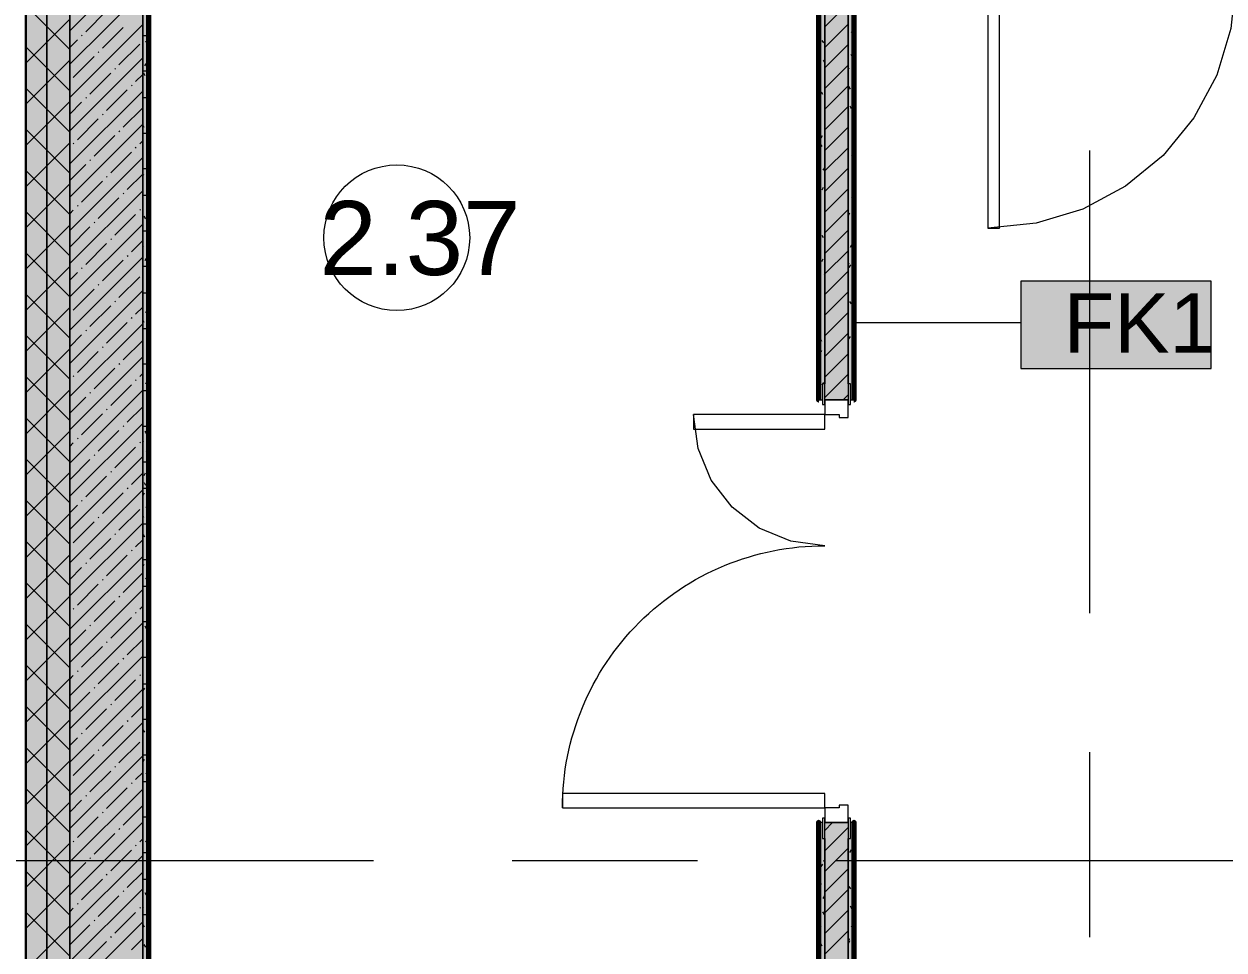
# Model space of a CAD drawing. Header units: millimetres. Extents: x -3817 to 677485, y -22715 to 103890.
# Drawn here: x 416481 to 420598, y 5212 to 8389 of the extents above; entities that cross this region are included whole.
import ezdxf

# ---------------------------------------------------------------- set-up
doc = ezdxf.new("R2010")
doc.units = ezdxf.units.MM
doc.layers.add('PDF _Геометрия', color=7, linetype='Continuous', true_color=0x1d1d1d)
doc.layers.add('PDF _Сплошная заливка', color=7, linetype='Continuous', true_color=0xffffff)
doc.layers.add('PDF _Текст', color=7, linetype='Continuous')
doc.styles.add('PDF GOST-Common', font='arial.ttf')

msp = doc.modelspace()

# ---------------------------------------------------------------- hatches: boundary and pattern name
at = {"layer": 'PDF _Сплошная заливка', "transparency": 33554559}
for points in [[(416488.6, 1819), (416638.6, 1819), (416638.6, 12319), (416488.6, 12319), (416488.6, 5964.2)], [(416638.6, 2069), (416888.6, 2069), (416888.6, 9619), (416638.6, 9619), (416638.6, 5964.2)]]:
    msp.add_hatch(color=256, dxfattribs=at).paths.add_polyline_path(points)
h = msp.add_hatch(color=256, dxfattribs=at)
h.paths.add_polyline_path([(419228.6, 2019), (419228.6, 5594), (419220.6, 5594), (419220.6, 5649), (419208.6, 5649), (419208.6, 2019)], flags=0)
h.paths.add_polyline_path([(419208.6, 7099), (419220.6, 7099), (419220.6, 7154), (419228.6, 7154), (419228.6, 11299), (419208.6, 11298), (419208.6, 7119)], flags=0)
h = msp.add_hatch(color=256, dxfattribs=at)
h.paths.add_polyline_path([(419228.6, 2019), (419308.6, 2019), (419308.6, 2044), (419228.6, 2044), (419228.6, 2039)], flags=0)
h.paths.add_polyline_path([(419308.6, 2069), (419308.6, 5649), (419228.6, 5649), (419228.6, 2069), (419290, 2069)], flags=0)
h.paths.add_polyline_path([(419228.6, 7099), (419308.6, 7099), (419308.6, 11319), (419228.6, 11319), (419228.6, 7154)], flags=0)
h = msp.add_hatch(color=256, dxfattribs=at)
h.paths.add_polyline_path([(419328.6, 2019), (419328.6, 5649), (419316.6, 5649), (419316.6, 5594), (419308.6, 5594), (419308.6, 2019)], flags=0)
h.paths.add_polyline_path([(419328.6, 7099), (419328.6, 8519), (419308.6, 8519), (419309.4, 7154), (419316.6, 7154), (419316.6, 7099)], flags=0)

# ---------------------------------------------------------------- linework, layer by layer
at = {"layer": 'PDF _Геометрия', "color": 7, "lineweight": 9}
for points in [[(416488.6, 12319), (416485.6, 12319), (416485.6, 1819), (416485.6, 1669), (416485.6, 1666), (418308.6, 1666)], [(416888.6, 12319), (416638.6, 12319), (416488.6, 12319), (416488.6, 1819), (416488.6, 1669), (418308.6, 1669)], [(416559.6, 12319), (416559.6, 1740), (418308.6, 1740), (416638.6, 1740)], [(416888.6, 11299), (416888.6, 9619), (416888.6, 2440), (416888.6, 9619), (416888.6, 11299), (416888.6, 11319), (417158.6, 11319), (416888.6, 11319)], [(416908.6, 2441), (416908.6, 11298)], [(419208.6, 11298), (419208.6, 7099)], [(419308.6, 11319), (419228.6, 11319), (419228.6, 11299), (419228.6, 7154), (419228.6, 11299)], [(416559.6, 1740), (416559.6, 9619)], [(419308.6, 8539), (419708.6, 8539), (419308.6, 8539), (419308.6, 8519), (419308.6, 7154), (419308.6, 8519)], [(419328.6, 7099), (419328.6, 8518)], [(419329.1, 7365), (419901.3, 7365)]]:
    msp.add_lwpolyline(points, dxfattribs=at)
at = {"layer": 'PDF _Геометрия', "color": 9, "lineweight": 9, "true_color": 0xc0c0c0}
for points in [[(418308.6, 1871), (418308.6, 1819), (416638.6, 1819), (416638.6, 12319), (416638.6, 9619), (416888.6, 9619), (416638.6, 9619), (416638.6, 2069), (416638.6, 1819), (418308.6, 1819), (418308.6, 2069), (417328.6, 2069), (417328.6, 2440), (417308.6, 2440)], [(419208.6, 7099), (419220.6, 7099)], [(419228.6, 7099), (419308.6, 7099)], [(419316.6, 7099), (419328.6, 7099)], [(419220.6, 5649), (419208.6, 5649), (419208.6, 2040)], [(419308.6, 5649), (419228.6, 5649)], [(419328.6, 2019), (419328.6, 5649), (419316.6, 5649)]]:
    msp.add_lwpolyline(points, dxfattribs=at)
at = {"layer": 'PDF _Геометрия', "color": 231, "lineweight": 9, "true_color": 0xff80c0}
for points in [[(416909.6, 11298), (416908.6, 11298), (416908.6, 2441), (416908.6, 2440)], [(419208.6, 7099), (419208.6, 11298), (419207.6, 11298)], [(419738.6, 8519), (419328.6, 8519), (419328.6, 8518), (419328.6, 7099)]]:
    msp.add_lwpolyline(points, dxfattribs=at)
at = {"layer": 'PDF _Геометрия', "color": 231, "lineweight": 70, "true_color": 0xff80c0}
for points in [[(416909.6, 2440), (416909.6, 11298)], [(419207.6, 11298), (419207.6, 7099), (419208.6, 7099)], [(419328.6, 7099), (419329.6, 7099), (419329.6, 8518), (419738.6, 8518), (419738.6, 8519)], [(421713.7, 2440), (421284.6, 2440), (421264.6, 2440), (421263.6, 2440), (421263.6, 2090), (419329.6, 2090), (419329.6, 5649), (419328.6, 5649), (419328.6, 2089), (419328.6, 2069)]]:
    msp.add_lwpolyline(points, dxfattribs=at)
at = {"layer": 'PDF _Геометрия', "lineweight": 9}
for points in [[(416638.6, 8365.2), (416888.6, 8615.2)], [(416638.6, 8251.1), (416888.6, 8501.1)], [(416638.6, 8301.3), (416488.6, 8451.3)], [(419228.6, 8379.8), (419308.6, 8459.8)], [(416488.6, 8256.1), (416638.6, 8406.1)], [(416693.3, 8362.8), (416764.5, 8434.1)], [(416638.6, 8137.1), (416888.6, 8387.1)], [(416750.3, 8305.8), (416821.6, 8377)], [(419228.6, 8309.1), (419308.6, 8389.1)], [(416638.6, 8308.2), (416664.7, 8334.3)], [(416679, 8348.5), (416681.4, 8350.9)], [(416807.3, 8248.7), (416878.6, 8320)], [(419228.6, 8238.4), (419308.6, 8318.4)], [(416638.6, 8159.8), (416488.6, 8309.8)], [(416650.5, 8206), (416721.8, 8277.2)], [(416736, 8291.5), (416738.4, 8293.9)], [(416488.6, 8114.7), (416638.6, 8264.7)], [(416638.6, 8023), (416888.6, 8273)], [(416793, 8234.5), (416795.4, 8236.9)], [(419228.6, 8167.7), (419308.6, 8247.7)], [(416707.5, 8148.9), (416778.8, 8220.2)], [(416864.3, 8191.7), (416888.6, 8216)], [(416638.6, 8018.4), (416488.6, 8168.4)], [(416638.6, 7909), (416888.6, 8159)], [(416764.5, 8091.9), (416835.8, 8163.2)], [(416850.1, 8177.5), (416852.4, 8179.8)], [(419228.6, 8097), (419308.6, 8177)], [(416488.6, 7973.2), (416638.6, 8123.2)], [(416638.6, 8080.1), (416679, 8120.4)], [(416693.3, 8134.7), (416695.6, 8137.1)], [(416750.3, 8077.7), (416752.6, 8080)], [(416821.6, 8034.9), (416888.6, 8102)], [(419228.6, 8026.2), (419308.6, 8106.2)], [(416638.6, 7795), (416888.6, 8045)], [(416664.7, 7992.1), (416736, 8063.4)], [(419228.6, 7955.5), (419308.6, 8035.5)], [(416638.6, 7877), (416488.6, 8027)], [(416721.8, 7935.1), (416793, 8006.4)], [(416807.3, 8020.6), (416809.7, 8023)], [(416878.6, 7977.9), (416888.6, 7987.9)], [(416488.6, 7831.8), (416638.6, 7981.8)], [(416650.5, 7977.9), (416652.9, 7980.2)], [(416778.8, 7878.1), (416850.1, 7949.4)], [(416864.3, 7963.6), (416866.7, 7966)], [(419228.6, 7884.8), (419308.6, 7964.8)], [(416638.6, 7680.9), (416888.6, 7930.9)], [(416638.6, 7852), (416693.3, 7906.6)], [(416707.5, 7920.8), (416709.9, 7923.2)], [(416638.6, 7735.6), (416488.6, 7885.6)], [(416764.5, 7863.8), (416766.9, 7866.2)], [(416835.8, 7821.1), (416888.6, 7873.9)], [(419228.6, 7814.1), (419308.6, 7894.1)], [(416488.6, 7690.4), (416638.6, 7840.4)], [(416679, 7778.3), (416750.3, 7849.6)], [(419228.6, 7743.4), (419308.6, 7823.4)], [(416638.6, 7566.9), (416888.6, 7816.9)], [(416736, 7721.3), (416807.3, 7792.5)], [(416821.6, 7806.8), (416823.9, 7809.2)], [(416638.6, 7594.2), (416488.6, 7744.2)], [(416638.6, 7737.9), (416650.5, 7749.8)], [(416664.7, 7764), (416667.1, 7766.4)], [(416878.6, 7749.8), (416881, 7752.1)], [(419228.6, 7672.7), (419308.6, 7752.7)], [(416488.6, 7549), (416638.6, 7699)], [(416638.6, 7452.8), (416888.6, 7702.8)], [(416721.8, 7707), (416724.1, 7709.4)], [(416793, 7664.2), (416864.3, 7735.5)], [(416638.6, 7623.9), (416707.5, 7692.7)], [(419228.6, 7602), (419308.6, 7682)], [(416693.3, 7564.4), (416764.5, 7635.7)], [(416778.8, 7650), (416781.2, 7652.3)], [(416850.1, 7607.2), (416888.6, 7645.8)], [(416638.6, 7452.7), (416488.6, 7602.7)], [(416638.6, 7338.8), (416888.6, 7588.8)], [(416750.3, 7507.4), (416821.6, 7578.7)], [(416835.8, 7593), (416838.2, 7595.3)], [(419228.6, 7531.3), (419308.6, 7611.3)], [(416488.6, 7407.6), (416638.6, 7557.6)], [(416638.6, 7509.8), (416664.7, 7535.9)], [(416679, 7550.2), (416681.4, 7552.6)], [(419228.6, 7460.6), (419308.6, 7540.6)], [(416736, 7493.2), (416738.4, 7495.5)], [(416807.3, 7450.4), (416878.6, 7521.7)], [(416638.6, 7311.3), (416488.6, 7461.3)], [(416638.6, 7224.7), (416888.6, 7474.7)], [(416650.5, 7407.6), (416721.8, 7478.9)], [(419228.6, 7389.8), (419308.6, 7469.8)], [(416488.6, 7266.1), (416638.6, 7416.1)], [(416707.5, 7350.6), (416778.8, 7421.9)], [(416793, 7436.1), (416795.4, 7438.5)], [(416864.3, 7393.4), (416888.6, 7417.7)], [(416850.1, 7379.1), (416852.4, 7381.5)], [(419228.6, 7319.1), (419308.6, 7399.1)], [(416638.6, 7110.7), (416888.6, 7360.7)], [(416693.3, 7336.3), (416695.6, 7338.7)], [(416764.5, 7293.6), (416835.8, 7364.9)], [(419228.6, 7248.4), (419308.6, 7328.4)], [(416638.6, 7169.9), (416488.6, 7319.9)], [(416638.6, 7281.7), (416679, 7322.1)], [(416821.6, 7236.5), (416888.6, 7303.6)], [(416488.6, 7124.7), (416638.6, 7274.7)], [(416638.6, 6996.6), (416888.6, 7246.6)], [(416664.7, 7193.8), (416736, 7265.1)], [(416750.3, 7279.3), (416752.6, 7281.7)], [(419228.6, 7177.7), (419308.6, 7257.7)], [(416721.8, 7136.8), (416793, 7208)], [(416807.3, 7222.3), (416809.7, 7224.7)], [(416638.6, 7028.5), (416488.6, 7178.5)], [(416650.5, 7179.5), (416652.9, 7181.9)], [(416864.3, 7165.3), (416866.7, 7167.6)], [(416878.6, 7179.5), (416888.6, 7189.6)], [(419228.6, 7107), (419308.6, 7187)], [(416488.6, 6983.3), (416638.6, 7133.3)], [(416638.6, 6882.6), (416888.6, 7132.6)], [(416707.5, 7122.5), (416709.9, 7124.9)], [(416778.8, 7079.7), (416850.1, 7151)], [(416638.6, 7053.6), (416693.3, 7108.2)], [(419291.4, 7099), (419308.6, 7116.3)], [(416679, 6979.9), (416750.3, 7051.2)], [(416764.5, 7065.5), (416766.9, 7067.8)], [(416835.8, 7022.7), (416888.6, 7075.5)], [(416638.6, 6887), (416488.6, 7037)], [(416638.6, 6768.5), (416888.6, 7018.5)], [(416821.6, 7008.5), (416823.9, 7010.8)], [(416488.6, 6841.9), (416638.6, 6991.9)], [(416664.7, 6965.7), (416667.1, 6968.1)], [(416736, 6922.9), (416807.3, 6994.2)], [(416638.6, 6939.6), (416650.5, 6951.4)], [(416793, 6865.9), (416864.3, 6937.2)], [(416878.6, 6951.4), (416881, 6953.8)], [(416638.6, 6745.6), (416488.6, 6895.6)], [(416638.6, 6654.5), (416888.6, 6904.5)], [(416638.6, 6825.5), (416707.5, 6894.4)], [(416721.8, 6908.7), (416724.1, 6911)], [(416488.6, 6700.5), (416638.6, 6850.5)], [(416693.3, 6766.1), (416764.5, 6837.4)], [(416778.8, 6851.6), (416781.2, 6854)], [(416850.1, 6808.9), (416888.6, 6847.4)], [(416835.8, 6794.6), (416838.2, 6797)], [(416638.6, 6604.2), (416488.6, 6754.2)], [(416638.6, 6540.4), (416888.6, 6790.4)], [(416679, 6751.8), (416681.4, 6754.2)], [(416750.3, 6709.1), (416821.6, 6780.4)], [(416638.6, 6711.5), (416664.7, 6737.6)], [(416807.3, 6652), (416878.6, 6723.3)], [(416488.6, 6559), (416638.6, 6709)], [(416638.6, 6426.4), (416888.6, 6676.4)], [(416650.5, 6609.3), (416721.8, 6680.6)], [(416736, 6694.8), (416738.4, 6697.2)], [(416793, 6637.8), (416795.4, 6640.2)], [(416638.6, 6462.8), (416488.6, 6612.8)], [(416707.5, 6552.3), (416778.8, 6623.5)], [(416864.3, 6595), (416888.6, 6619.3)], [(416488.6, 6417.6), (416638.6, 6567.6)], [(416638.6, 6312.3), (416888.6, 6562.3)], [(416764.5, 6495.2), (416835.8, 6566.5)], [(416850.1, 6580.8), (416852.4, 6583.1)], [(416638.6, 6483.4), (416679, 6523.7)], [(416693.3, 6538), (416695.6, 6540.4)], [(416821.6, 6438.2), (416888.6, 6505.3)], [(416638.6, 6321.4), (416488.6, 6471.4)], [(416664.7, 6395.4), (416736, 6466.7)], [(416750.3, 6481), (416752.6, 6483.3)], [(416488.6, 6276.2), (416638.6, 6426.2)], [(416638.6, 6198.3), (416888.6, 6448.3)], [(416807.3, 6423.9), (416809.7, 6426.3)], [(416650.5, 6381.2), (416652.9, 6383.6)], [(416721.8, 6338.4), (416793, 6409.7)], [(416878.6, 6381.2), (416888.6, 6391.2)], [(416778.8, 6281.4), (416850.1, 6352.7)], [(416864.3, 6366.9), (416866.7, 6369.3)], [(416638.6, 6179.9), (416488.6, 6329.9)], [(416638.6, 6084.2), (416888.6, 6334.2)], [(416638.6, 6255.3), (416693.3, 6309.9)], [(416707.5, 6324.2), (416709.9, 6326.5)], [(416488.6, 6134.8), (416638.6, 6284.8)], [(416764.5, 6267.1), (416766.9, 6269.5)], [(416835.8, 6224.4), (416888.6, 6277.2)], [(416638.6, 5970.2), (416888.6, 6220.2)], [(416679, 6181.6), (416750.3, 6252.9)], [(416638.6, 6038.5), (416488.6, 6188.5)], [(416736, 6124.6), (416807.3, 6195.9)], [(416821.6, 6210.1), (416823.9, 6212.5)], [(416488.6, 5993.3), (416638.6, 6143.3)], [(416638.6, 6141.2), (416650.5, 6153.1)], [(416664.7, 6167.3), (416667.1, 6169.7)], [(416793, 6067.5), (416864.3, 6138.8)], [(416878.6, 6153.1), (416881, 6155.5)], [(416638.6, 5856.1), (416888.6, 6106.1)], [(416638.6, 6027.2), (416707.5, 6096.1)], [(416721.8, 6110.3), (416724.1, 6112.7)], [(416778.8, 6053.3), (416781.2, 6055.7)], [(416638.6, 5897.1), (416488.6, 6047.1)], [(416693.3, 5967.8), (416764.5, 6039)], [(416850.1, 6010.5), (416888.6, 6049.1)], [(416488.6, 5851.9), (416638.6, 6001.9)], [(416638.6, 5742.1), (416888.6, 5992.1)], [(416750.3, 5910.7), (416821.6, 5982)], [(416835.8, 5996.3), (416838.2, 5998.6)], [(416638.6, 5913.1), (416664.7, 5939.2)], [(416679, 5953.5), (416681.4, 5955.9)], [(416638.6, 5755.7), (416488.6, 5905.7)], [(416736, 5896.5), (416738.4, 5898.8)], [(416807.3, 5853.7), (416878.6, 5925)], [(416488.6, 5710.5), (416638.6, 5860.5)], [(416638.6, 5628), (416888.6, 5878)], [(416650.5, 5810.9), (416721.8, 5882.2)], [(416707.5, 5753.9), (416778.8, 5825.2)], [(416793, 5839.4), (416795.4, 5841.8)], [(416864.3, 5796.7), (416888.6, 5821)], [(416638.6, 5614.3), (416488.6, 5764.3)], [(416638.6, 5514), (416888.6, 5764)], [(416764.5, 5696.9), (416835.8, 5768.2)], [(416850.1, 5782.4), (416852.4, 5784.8)], [(416638.6, 5685), (416679, 5725.4)], [(416693.3, 5739.7), (416695.6, 5742)], [(416488.6, 5569.1), (416638.6, 5719.1)], [(416750.3, 5682.6), (416752.6, 5685)], [(416821.6, 5639.9), (416888.6, 5706.9)], [(416638.6, 5399.9), (416888.6, 5649.9)], [(416664.7, 5597.1), (416736, 5668.4)], [(419228.6, 5622.1), (419255.6, 5649)], [(416638.6, 5472.8), (416488.6, 5622.8)], [(416721.8, 5540.1), (416793, 5611.3)], [(416807.3, 5625.6), (416809.7, 5628)], [(419228.6, 5551.4), (419308.6, 5631.4)], [(416488.6, 5427.7), (416638.6, 5577.7)], [(416650.5, 5582.8), (416652.9, 5585.2)], [(416864.3, 5568.6), (416866.7, 5571)], [(416878.6, 5582.8), (416888.6, 5592.9)], [(419228.6, 5480.7), (419308.6, 5560.7)], [(416638.6, 5285.9), (416888.6, 5535.9)], [(416707.5, 5525.8), (416709.9, 5528.2)], [(416778.8, 5483), (416850.1, 5554.3)], [(416638.6, 5331.4), (416488.6, 5481.4)], [(416638.6, 5456.9), (416693.3, 5511.6)], [(416835.8, 5426), (416888.6, 5478.8)], [(419228.6, 5409.9), (419308.6, 5489.9)], [(416488.6, 5286.2), (416638.6, 5436.2)], [(416679, 5383.2), (416750.3, 5454.5)], [(416764.5, 5468.8), (416766.9, 5471.2)], [(416638.6, 5171.8), (416888.6, 5421.8)], [(416736, 5326.2), (416807.3, 5397.5)], [(416821.6, 5411.8), (416823.9, 5414.1)], [(419228.6, 5339.2), (419308.6, 5419.2)], [(416638.6, 5342.9), (416650.5, 5354.7)], [(416664.7, 5369), (416667.1, 5371.4)], [(416878.6, 5354.7), (416881, 5357.1)], [(416638.6, 5190), (416488.6, 5340)], [(416721.8, 5312), (416724.1, 5314.3)], [(416793, 5269.2), (416864.3, 5340.5)], [(419228.6, 5268.5), (419308.6, 5348.5)], [(416488.6, 5144.8), (416638.6, 5294.8)], [(416638.6, 5057.8), (416888.6, 5307.8)], [(416638.6, 5228.8), (416707.5, 5297.7)], [(419228.6, 5197.8), (419308.6, 5277.8)], [(416693.3, 5169.4), (416764.5, 5240.7)], [(416778.8, 5254.9), (416781.2, 5257.3)], [(416850.1, 5212.2), (416888.6, 5250.7)]]:
    msp.add_lwpolyline(points, dxfattribs=at)
at = {"layer": 'PDF _Геометрия', "color": 253, "lineweight": 13, "true_color": 0xaaaaaa}
for points in [[(419788.6, 7689), (419828.6, 7689), (419828.6, 8539), (419788.6, 8539)], [(419228.6, 7084), (419228.6, 7154), (419220.6, 7154), (419220.6, 7084)], [(419316.6, 7084), (419316.6, 7154), (419308.6, 7154), (419308.6, 7084)], [(419228.6, 7049), (419278.6, 7049), (419278.6, 7039), (419308.6, 7039), (419308.6, 7099), (419228.6, 7099)], [(419308.6, 7084), (419308.6, 7099), (419307.6, 7099), (419307.6, 7084)], [(418778.6, 7049), (418778.6, 6999), (419228.6, 6999), (419228.6, 7049)], [(418328.6, 5699), (419228.6, 5699), (419228.6, 5749), (418328.6, 5749)], [(419228.6, 5699), (419228.6, 5649), (419308.6, 5649), (419308.6, 5709), (419278.6, 5709), (419278.6, 5699)], [(419228.6, 5664), (419220.6, 5664), (419220.6, 5594), (419228.6, 5594)], [(419308.6, 5664), (419307.6, 5664), (419307.6, 5649), (419308.6, 5649)], [(419316.6, 5664), (419308.6, 5664), (419308.6, 5594), (419316.6, 5594)]]:
    msp.add_lwpolyline(points, close=True, dxfattribs=at)
at = {"layer": 'PDF _Геометрия', "color": 253, "lineweight": 9, "true_color": 0xaaaaaa}
for points in [[(420638.6, 8539), (420622.3, 8373.2), (420573.9, 8213.7), (420495.4, 8066.8), (420389.7, 7938), (420260.9, 7832.3), (420113.9, 7753.7), (419954.5, 7705.3), (419788.6, 7689)], [(416638.6, 6367.2), (416638.6, 7954.7)], [(420138.6, 6367.2), (420138.6, 7954.7)], [(416638.6, 5255.9), (416638.6, 5890.9)], [(420138.6, 5255.9), (420138.6, 5890.9)], [(416092.7, 5519), (417680.2, 5519)], [(418156.5, 5519), (418791.5, 5519)], [(419267.7, 5519), (420855.2, 5519)]]:
    msp.add_lwpolyline(points, dxfattribs=at)
at = {"layer": 'PDF _Геометрия', "color": 253, "lineweight": 9, "true_color": 0x9b9b9b}
for points in [[(419208.6, 8380.8), (419216.4, 8380.8)], [(419323.9, 8368.1), (419318.9, 8359.3)], [(416889.8, 8350.3), (416899.9, 8350.3)], [(416904.1, 8321.6), (416899.1, 8330.3)], [(419225.4, 8324.4), (419220.3, 8333.1)], [(416888.9, 8295.7), (416888.6, 8295.3)], [(419210.1, 8292.9), (419208.6, 8290.3)], [(419323.9, 8275.7), (419318.9, 8284.4)], [(419328.2, 8289.3), (419328.6, 8289.3)], [(416900, 8254.1), (416895, 8245.4)], [(416908.2, 8253.6), (416903.1, 8262.3)], [(419208.6, 8258.8), (419216.4, 8258.8)], [(419228.6, 8257.8), (419224.4, 8265.1)], [(419312.7, 8234), (419308.6, 8241.1)], [(419328.6, 8254.3), (419325.9, 8249.7)], [(416889.8, 8228.4), (416899.9, 8228.4)], [(416897, 8211.9), (416892, 8220.7)], [(416908.6, 8208.1), (416906.1, 8203.7)], [(419228.6, 8203), (419227.4, 8201)], [(419228.6, 8196.8), (419228.5, 8197)], [(419222.4, 8146.7), (419217.3, 8155.4)], [(419316.8, 8166), (419311.8, 8174.7)], [(419326.9, 8190.3), (419321.9, 8181.6)], [(419328.2, 8167.4), (419328.6, 8167.4)], [(416889.8, 8136.9), (416899.9, 8136.9)], [(419208.6, 8136.9), (419216.4, 8136.9)], [(416889.9, 8102.3), (416888.6, 8104.5)], [(419211.2, 8105), (419208.6, 8109.5)], [(419320.9, 8098), (419315.9, 8106.7)], [(419328.2, 8076), (419328.6, 8076)], [(416894, 8034.2), (416889, 8042.9)], [(419209.1, 8047.2), (419208.6, 8046.5)], [(419208.6, 8045.5), (419216.4, 8045.5)], [(419215.3, 8037), (419210.3, 8045.7)], [(419309.7, 8056.3), (419308.6, 8058.2)], [(416889.8, 8015), (416899.9, 8015)], [(419220.2, 8005.6), (419215.2, 7996.9)], [(416908.6, 7948), (416908.3, 7948.5)], [(419219.4, 7969), (419214.4, 7977.7)], [(419328.2, 7954), (419328.6, 7954)], [(419208.6, 7923.6), (419216.4, 7923.6)], [(419325.8, 7944.6), (419320.8, 7935.9)], [(416890.8, 7872.3), (416888.6, 7868.6)], [(416889.8, 7893.1), (416899.9, 7893.1)], [(419227.3, 7895.9), (419222.3, 7887.2)], [(419223.2, 7827.9), (419218.2, 7819.2)], [(419328.2, 7832.1), (419328.6, 7832.1)], [(416889.8, 7801.6), (416899.9, 7801.6)], [(416908.6, 7781.3), (416908, 7780.3)], [(419208.6, 7801.6), (419216.4, 7801.6)], [(419326.1, 7784.2), (419321, 7792.9)], [(419313.5, 7740.5), (419308.6, 7732)], [(419328.2, 7740.7), (419328.6, 7740.7)], [(416899.2, 7720.5), (416894.2, 7729.2)], [(419208.6, 7710.2), (419216.4, 7710.2)], [(416889.8, 7679.7), (416899.9, 7679.7)], [(419224.6, 7655.2), (419219.5, 7663.9)], [(416889.7, 7626.5), (416888.6, 7624.8)], [(419320.6, 7630.8), (419315.6, 7622.1)], [(419328.2, 7618.8), (419328.6, 7618.8)], [(416900.8, 7584.9), (416895.8, 7576.2)], [(416907.4, 7584.4), (416902.3, 7593.1)], [(419208.6, 7588.3), (419216.4, 7588.3)], [(419222.1, 7582.1), (419217.1, 7573.4)], [(416889.8, 7557.8), (416899.9, 7557.8)], [(419311.9, 7564.9), (419308.6, 7570.6)], [(419316.5, 7562.8), (419311.5, 7554.1)], [(419228.6, 7526.2), (419227.7, 7527.9)], [(419228.6, 7532.5), (419228.2, 7531.8)], [(419327.7, 7521.2), (419322.7, 7512.5)], [(419328.2, 7496.8), (419328.6, 7496.8)], [(416889.8, 7466.4), (416899.9, 7466.4)], [(416907.9, 7475.2), (416902.9, 7466.5)], [(419208.6, 7466.4), (419216.4, 7466.4)], [(419210.4, 7435.9), (419208.6, 7439)], [(419320.1, 7428.8), (419315.1, 7437.5)], [(416893.2, 7365.1), (416888.6, 7373)], [(416903.8, 7407.2), (416898.8, 7398.5)], [(419209.9, 7378), (419208.6, 7375.9)], [(419208.6, 7374.9), (419216.4, 7374.9)], [(419328.2, 7405.4), (419328.6, 7405.4)], [(416889.8, 7344.4), (416899.9, 7344.4)], [(419218.6, 7299.8), (419213.6, 7308.5)], [(419315.4, 7317.1), (419310.4, 7308.4)], [(419208.6, 7253), (419216.4, 7253)], [(419216.9, 7268.4), (419211.9, 7259.7)], [(419326.6, 7275.4), (419321.6, 7266.7)], [(419328.2, 7283.5), (419328.6, 7283.5)], [(416889.8, 7222.5), (416899.9, 7222.5)], [(419212.8, 7200.3), (419208.6, 7193)], [(416889.8, 7131.1), (416899.9, 7131.1)], [(416902.7, 7161.5), (416897.7, 7152.8)], [(419208.6, 7131.1), (419216.4, 7131.1)], [(419220.6, 7152.9), (419219, 7150)], [(419224, 7158.7), (419221.3, 7154)], [(419328.2, 7161.6), (419328.6, 7161.6)], [(416889.8, 7009.2), (416899.9, 7009.2)], [(416908.6, 7033.6), (416908.6, 7033.6)], [(416902.5, 6983.3), (416897.4, 6992)], [(416890.5, 6957.4), (416888.6, 6954.2)], [(416906.6, 6915.2), (416901.5, 6923.9)], [(416889.8, 6887.2), (416899.9, 6887.2)], [(416897.5, 6847.7), (416892.5, 6839)], [(416908.6, 6850.7), (416905.6, 6855.9)], [(416889.8, 6795.8), (416899.9, 6795.8)], [(416899.5, 6805.6), (416894.5, 6814.3)], [(416893.5, 6779.7), (416888.6, 6771.3)], [(416904.6, 6738), (416899.6, 6729.3)], [(416892.4, 6695.9), (416888.6, 6702.4)], [(416889.8, 6673.9), (416899.9, 6673.9)], [(416896.5, 6627.9), (416891.5, 6636.6)], [(416889.8, 6552), (416899.9, 6552)], [(416892.4, 6533.9), (416888.6, 6527.5)], [(416903.5, 6492.3), (416898.5, 6483.6)], [(416889.8, 6460.5), (416899.9, 6460.5)], [(416889.8, 6338.6), (416899.9, 6338.6)], [(416901.7, 6314.1), (416896.6, 6322.8)], [(416889.8, 6216.7), (416899.9, 6216.7)], [(416908.6, 6180.1), (416904.8, 6186.7)], [(416894.3, 6110.5), (416889.2, 6101.8)], [(416889.8, 6125.2), (416899.9, 6125.2)], [(416889.8, 6003.3), (416899.9, 6003.3)], [(416895.7, 5958.7), (416890.7, 5967.4)], [(416893.2, 5864.8), (416888.6, 5856.9)], [(416889.8, 5881.4), (416899.9, 5881.4)], [(416904.3, 5823.1), (416899.3, 5814.4)], [(416889.8, 5790), (416899.9, 5790)], [(416908.6, 5708.7), (416906.4, 5704.7)], [(416889.8, 5668), (416899.9, 5668)], [(416907.3, 5645.4), (416902.3, 5636.7)], [(419328.6, 5646.2), (419327, 5649)], [(419213.4, 5616.3), (419208.6, 5608.1)], [(419328.2, 5607.1), (419328.6, 5607.1)], [(416905, 5576.9), (416899.9, 5585.6)], [(419208.6, 5576.6), (419216.4, 5576.6)], [(416889.8, 5546.1), (416899.9, 5546.1)], [(416908.6, 5509.6), (416904, 5517.6)], [(419228.6, 5514.6), (419225.3, 5520.3)], [(419318.9, 5555.3), (419313.9, 5546.6)], [(419220.4, 5506.6), (419215.4, 5497.9)], [(419328.6, 5511.1), (419325.1, 5504.9)], [(419328.2, 5485.2), (419328.6, 5485.2)], [(416889.8, 5454.7), (416899.9, 5454.7)], [(416908.6, 5448.6), (416908.1, 5449.5)], [(419208.6, 5454.7), (419216.4, 5454.7)], [(419216.3, 5438.6), (419211.3, 5429.8)], [(419328.6, 5463.3), (419323.8, 5471.6)], [(416902, 5399.2), (416896.9, 5407.9)], [(416906.2, 5399.7), (416901.2, 5391)], [(419227.5, 5396.9), (419222.5, 5388.2)], [(419317.7, 5421.3), (419312.7, 5430)], [(419328.2, 5393.7), (419328.6, 5393.7)], [(416890.8, 5357.5), (416888.6, 5361.3)], [(419208.6, 5363.2), (419216.4, 5363.2)], [(419321.8, 5353.2), (419316.7, 5362)], [(416889.8, 5332.8), (416899.9, 5332.8)], [(419227.3, 5333.9), (419222.3, 5342.6)], [(416894.9, 5289.5), (416889.9, 5298.2)], [(419216.2, 5292.3), (419211.2, 5301)], [(419325.9, 5285.2), (419320.8, 5293.9)], [(419328.2, 5271.8), (419328.6, 5271.8)], [(416899, 5221.5), (416894, 5230.2)], [(419208.6, 5241.3), (419216.4, 5241.3)], [(419220.3, 5224.3), (419215.2, 5233)], [(419313.8, 5241.5), (419308.7, 5232.8)], [(419314.7, 5243.6), (419309.7, 5252.3)]]:
    msp.add_lwpolyline(points, dxfattribs=at)
at = {"layer": 'PDF _Геометрия', "color": 7, "lineweight": 9}
for points in [[(420554.4, 7506.9), (419901.3, 7506.9), (419901.3, 7206.9), (420554.4, 7206.9)], [(419228.6, 5594), (419228.6, 2069)], [(419308.6, 2069), (419308.6, 5594)]]:
    msp.add_lwpolyline(points, close=True, dxfattribs=at)
at = {"layer": 'PDF _Геометрия', "color": 253, "lineweight": 9, "true_color": 0xaaaaaa}
msp.add_lwpolyline([(418328.6, 5699, -0.414215), (419228.6, 6599), (419112.2, 6614.3), (419003.6, 6659.3), (418910.4, 6730.8), (418838.9, 6824), (418794, 6932.5), (418778.6, 7049)], format="xyb", dxfattribs=at)
at = {"layer": 'PDF _Геометрия', "color": 231, "lineweight": 70, "true_color": 0xff80c0}
msp.add_lwpolyline([(419208.6, 2019), (419208.6, 5649), (419207.6, 5649), (419207.6, 2019)], close=True, dxfattribs=at)
at = {"layer": 'PDF _Геометрия', "color": 7, "lineweight": 9}
msp.add_circle((417760.4, 7655.8), 250, dxfattribs=at)
msp.add_circle((417760.4, 7655.8), 250, dxfattribs=at)
at = {"layer": 'PDF _Сплошная заливка', "lineweight": 35, "transparency": 33554559}
msp.add_solid([(416908.6, 2440), (416908.6, 11299), (416888.6, 2440), (416888.6, 11299)], dxfattribs=at)
at = {"layer": 'PDF _Сплошная заливка', "lineweight": 9, "transparency": 33554559}
msp.add_solid([(420554.4, 7506.9), (419901.3, 7506.9), (420554.4, 7206.9), (419901.3, 7206.9)], dxfattribs=at)

# ---------------------------------------------------------------- texts
at = {"layer": 'PDF _Текст', "color": 250, "true_color": 0x3c3c3c, "insert": (417494.7, 7653), "char_height": 254, "attachment_point": 4, "style": 'PDF GOST-Common'}
msp.add_mtext('2.37', dxfattribs=at)
at = {"layer": 'PDF _Текст', "insert": (420048.4, 7363.4), "char_height": 203.2, "attachment_point": 4, "style": 'PDF GOST-Common'}
msp.add_mtext('FK1', dxfattribs=at)

doc.saveas('drawing.dxf')
